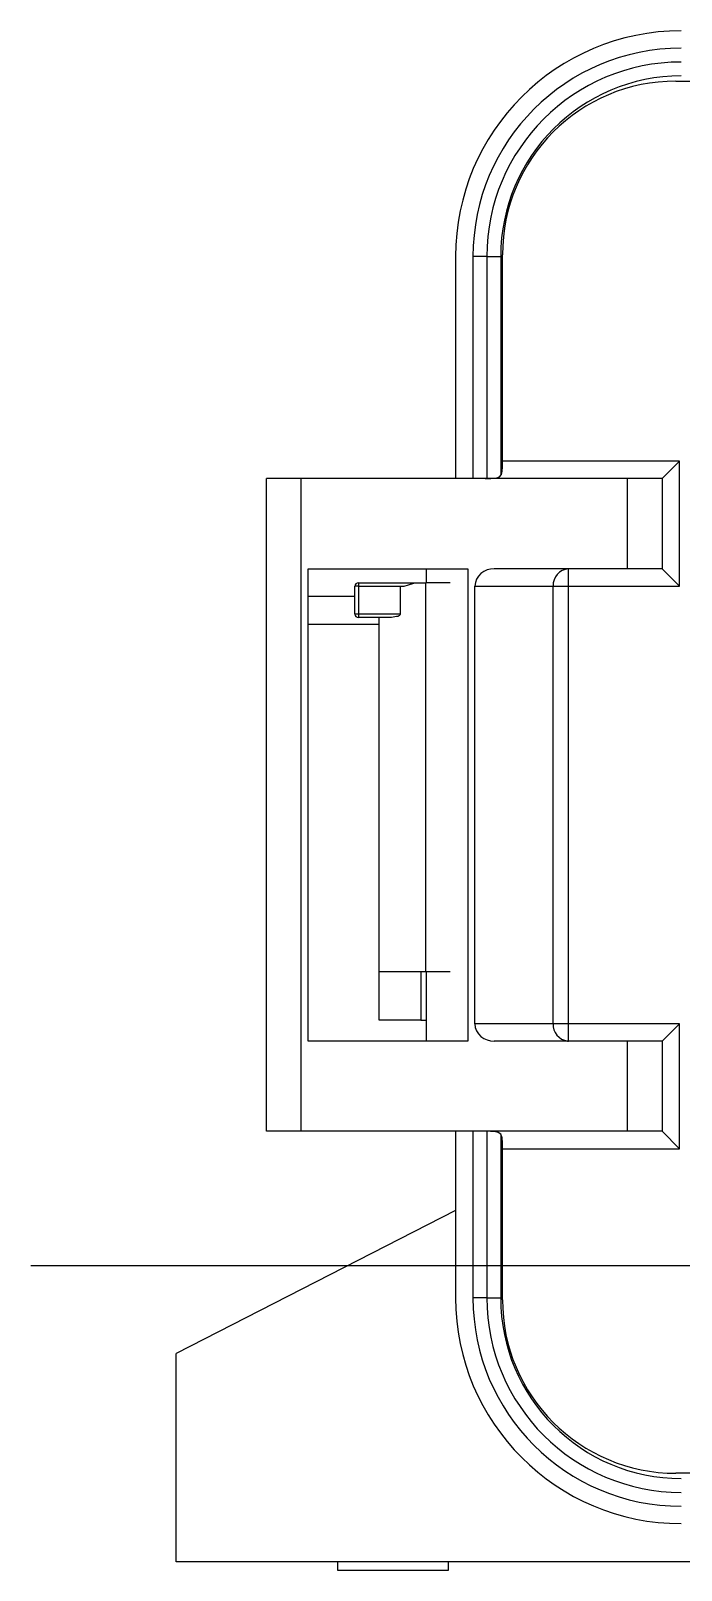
# Model space of a CAD drawing. Extents: x -3.1 to 16.8, y 0.7 to 10.7.
# Drawn here: x 9.043 to 9.98, y 8.333 to 10.55 of the extents above; entities that cross this region are included whole.
import ezdxf

# ---------------------------------------------------------------- set-up
doc = ezdxf.new("R2010")
doc.units = 0
doc.layers.get('0').update_dxf_attribs({"linetype": 'CONTINUOUS'})

msp = doc.modelspace()

# ---------------------------------------------------------------- linework, layer by layer
at = {"color": 7, "linetype": 'CONTINUOUS'}
for p, q in [((9.9721, 10.4774), (10.2521, 10.4774)), ((9.6546, 10.2249), (9.6546, 9.9049)), ((9.6996, 10.2249), (9.6796, 10.2249)), ((9.6796, 10.2249), (9.6796, 9.9049)), ((9.6996, 10.2249), (9.6996, 9.9049)), ((9.6996, 10.2249), (9.7196, 10.2249)), ((9.7196, 10.2249), (9.7196, 9.9097)), ((9.7221, 9.9299), (9.7221, 10.2274)), ((9.9771, 9.9299), (9.7221, 9.9299)), ((9.9771, 9.9299), (9.9521, 9.9049)), ((9.9771, 9.7499), (9.9771, 9.9299)), ((9.3821, 8.9649), (9.3821, 9.9049)), ((9.4321, 9.9049), (9.3821, 9.9049)), ((9.4321, 8.9649), (9.4321, 9.9049)), ((9.9021, 9.9049), (9.4321, 9.9049)), ((9.9021, 9.7749), (9.9021, 9.9049)), ((9.9521, 9.9049), (9.9021, 9.9049)), ((9.9521, 9.9049), (9.9521, 9.7749)), ((9.4421, 9.0949), (9.4421, 9.7749)), ((9.4421, 9.7749), (9.6721, 9.7749)), ((9.6121, 9.7749), (9.6121, 9.7549)), ((9.6721, 9.7749), (9.6721, 9.0949)), ((9.9021, 9.7749), (9.7103, 9.7749)), ((9.8173, 9.7499), (9.8173, 9.7749)), ((9.9521, 9.7749), (9.9021, 9.7749)), ((9.9771, 9.7499), (9.9521, 9.7749)), ((9.5096, 9.7349), (9.4421, 9.7349)), ((9.5096, 9.7099), (9.5096, 9.7499)), ((9.5111, 9.7499), (9.5096, 9.7499)), ((9.5146, 9.7499), (9.5111, 9.7499)), ((9.5146, 9.7549), (9.5991, 9.7549)), ((9.5146, 9.7549), (9.5146, 9.7499)), ((9.5146, 9.7499), (9.5747, 9.7499)), ((9.5146, 9.7499), (9.5146, 9.7099)), ((9.5747, 9.7499), (9.5747, 9.7099)), ((9.5991, 9.7549), (9.6117, 9.7549)), ((9.6117, 9.1949), (9.6117, 9.7549)), ((9.647, 9.7549), (9.6117, 9.7549)), ((9.6821, 9.1199), (9.6821, 9.7499)), ((9.6821, 9.7499), (9.7951, 9.7499)), ((9.7951, 9.1199), (9.7951, 9.7499)), ((9.7951, 9.7499), (9.8043, 9.7499)), ((9.8043, 9.7499), (9.8173, 9.7499)), ((9.8173, 9.7499), (9.9771, 9.7499)), ((9.8173, 9.1199), (9.8173, 9.7499)), ((9.5446, 9.6949), (9.4421, 9.6949)), ((9.5146, 9.7099), (9.5096, 9.7099)), ((9.5747, 9.7099), (9.5146, 9.7099)), ((9.5146, 9.7099), (9.5146, 9.7063)), ((9.5146, 9.7063), (9.5146, 9.7049)), ((9.5624, 9.7049), (9.5146, 9.7049)), ((9.5446, 9.1949), (9.5446, 9.7049)), ((9.5446, 9.1949), (9.6117, 9.1949)), ((9.5446, 9.1249), (9.5446, 9.1949)), ((9.6046, 9.1949), (9.6046, 9.1249)), ((9.6117, 9.1949), (9.647, 9.1949)), ((9.6121, 9.1949), (9.6121, 9.0949)), ((9.6046, 9.1249), (9.5446, 9.1249)), ((9.6046, 9.1249), (9.6121, 9.1249)), ((9.7951, 9.1199), (9.6821, 9.1199)), ((9.8173, 9.1199), (9.7951, 9.1199)), ((9.8173, 9.1022), (9.8173, 9.1199)), ((9.9771, 9.1199), (9.8173, 9.1199)), ((9.9771, 9.1199), (9.9521, 9.0949)), ((9.9771, 8.9399), (9.9771, 9.1199)), ((9.6721, 9.0949), (9.4421, 9.0949)), ((9.9021, 9.0949), (9.7103, 9.0949)), ((9.8157, 9.0949), (9.8173, 9.0949)), ((9.8173, 9.0949), (9.8173, 9.1022)), ((9.8173, 9.0949), (9.8173, 9.0949)), ((9.9021, 8.9649), (9.9021, 9.0949)), ((9.9521, 9.0949), (9.9021, 9.0949)), ((9.9521, 9.0949), (9.9521, 8.9649)), ((9.4321, 8.9649), (9.3821, 8.9649)), ((9.9021, 8.9649), (9.4321, 8.9649)), ((9.6546, 8.9649), (9.6546, 8.7249)), ((9.6796, 8.9649), (9.6796, 8.7249)), ((9.6996, 8.9649), (9.6996, 8.7249)), ((9.7196, 8.9604), (9.7196, 8.7249)), ((9.9521, 8.9649), (9.9021, 8.9649)), ((9.9771, 8.9399), (9.9521, 8.9649)), ((9.7221, 8.9399), (9.9771, 8.9399)), ((9.7221, 8.7224), (9.7221, 8.9399)), ((9.6546, 8.8509), (9.2521, 8.6449)), ((9.0426, 8.7718), (16.8499, 8.7718)), ((9.6996, 8.7249), (9.6796, 8.7249)), ((9.6996, 8.7249), (9.7196, 8.7249)), ((9.2521, 8.3449), (9.2521, 8.6449)), ((10.2521, 8.4724), (9.9721, 8.4724)), ((10.4996, 8.3449), (9.2521, 8.3449)), ((9.4796, 8.3449), (9.2521, 8.3449)), ((9.4846, 8.3449), (9.2521, 8.3449)), ((9.4796, 8.3449), (9.2521, 8.3449)), ((9.4846, 8.3449), (9.4846, 8.3328)), ((9.6446, 8.3328), (9.6446, 8.3449)), ((9.7596, 8.3449), (9.6446, 8.3449)), ((9.4846, 8.3329), (9.6446, 8.3329))]:
    msp.add_line(p, q, dxfattribs=at)
for points in [[(9.6971, 9.9049), (9.7053, 9.9049), (9.7126, 9.9055), (9.7179, 9.9075), (9.7206, 9.911), (9.7218, 9.9157), (9.7221, 9.9221), (9.7221, 9.9299)], [(9.5747, 9.7499), (9.5805, 9.7501), (9.5867, 9.752), (9.5942, 9.7543), (9.5991, 9.7549)], [(9.5747, 9.7099), (9.5746, 9.709), (9.5743, 9.7083), (9.5737, 9.7076), (9.5729, 9.7071), (9.5722, 9.7067), (9.5718, 9.7066), (9.5715, 9.7065), (9.5714, 9.7065), (9.5714, 9.7065), (9.5713, 9.7065), (9.5713, 9.7065), (9.5713, 9.7065), (9.5713, 9.7065), (9.5713, 9.7065), (9.5713, 9.7065), (9.5713, 9.7065), (9.5696, 9.7061), (9.5624, 9.7049)], [(9.7221, 8.9399), (9.7221, 8.9481), (9.7216, 8.9554), (9.7196, 8.9606), (9.7161, 8.9633), (9.7113, 8.9645), (9.7049, 8.9648), (9.6971, 8.9649)]]:
    msp.add_lwpolyline(points, dxfattribs=at)
for centre, radius, start, end in [((9.9796, 10.2249), 0.325, 90, 180), ((9.9796, 10.2249), 0.3, 90, 180), ((9.9796, 10.2249), 0.28, 90, 180), ((9.9796, 10.2249), 0.26, 90, 180), ((9.9721, 10.2274), 0.25, 90, 180), ((9.7089, 9.7481), 0.0268, 86.9074, 176.212), ((9.8188, 9.7512), 0.0237, 93.6474, 183.2332), ((9.5146, 9.7499), 0.005, 90, 180), ((9.5146, 9.7099), 0.005, 180, 270), ((9.7088, 9.1216), 0.0267, 183.6474, 273.2332), ((9.819, 9.1186), 0.0239, 176.9449, 262.1877), ((9.9796, 8.7249), 0.325, 180, 270), ((9.9796, 8.7249), 0.3, 180, 270), ((9.9796, 8.7249), 0.28, 180, 270), ((9.9796, 8.7249), 0.26, 180, 270), ((9.9721, 8.7224), 0.25, 180, 270)]:
    msp.add_arc(centre, radius, start, end, dxfattribs=at)

doc.saveas('drawing.dxf')
